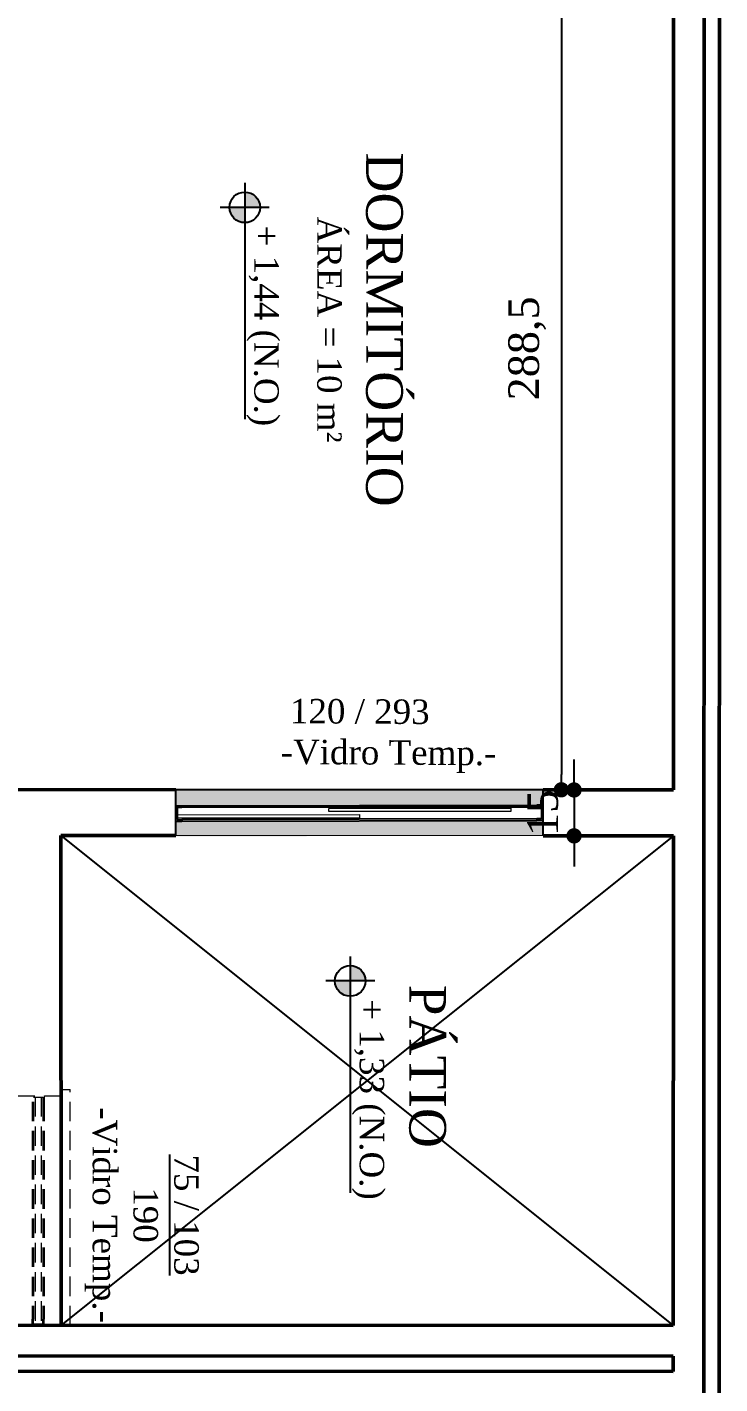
# Model space of a CAD drawing. Header units: centimetres. Extents: x -48696 to 156237, y -5617 to 29024.
# Drawn here: x -19855.4 to -19629.1, y 19754.2 to 20197.5 of the extents above; entities that cross this region are included whole.
import ezdxf

# ---------------------------------------------------------------- set-up
doc = ezdxf.new("R2010")
doc.units = ezdxf.units.CM
doc.linetypes.add('HIDDEN', pattern=[9.525, 6.35, -3.175])
doc.layers.add('A0 BV', color=7, linetype='Continuous', plot=False)
for name, color, linetype, lineweight in [('Hachura', 1, 'Continuous', 9), ('Parede Baixa', 5, 'Continuous', 50), ('Pisos Externos', 15, 'Continuous', 9), ('Portas - Janelas', 2, 'Continuous', 20), ('Projeção Viga', 1, 'HIDDEN', 9)]:
    doc.layers.add(name, color=color, linetype=linetype, lineweight=lineweight)
for name, color, linetype in [('Hachuria - Moveis', 1, 'Continuous'), ('Piso', 55, 'Continuous'), ('PN010', 1, 'Continuous'), ('Portas-Cotas', 2, 'Continuous'), ('Texto', 2, 'Continuous')]:
    doc.layers.add(name, color=color, linetype=linetype)
doc.styles.add('Valéria', font='romantic.ttf', dxfattribs={"height": 10})
doc.dimstyles.new('Cota - 50', dxfattribs={"dimtxt": 10, "dimasz": 5, "dimexe": 10, "dimexo": 20, "dimgap": 5, "dimtad": 1, "dimtxsty": 'Valéria', "dimblk": 'DOT', "dimcen": 0, "dimclrd": 12, "dimclre": 12, "dimclrt": 2, "dimazin": 2, "dimtfac": 1, "dimtix": 1, "dimtmove": 0, "dimatfit": 3, "dimldrblk": 'DOT', "dimfxl": 1, "dimarcsym": 0})

# ---------------------------------------------------------------- blocks, each defined once
blk = doc.blocks.new('_Dot')
at = {"color": 0, "linetype": 'ByBlock', "lineweight": -2}
blk.add_line((-0.5, 0), (-1, 0), dxfattribs=at)
at = {"color": 0, "linetype": 'ByBlock', "const_width": 0.5}
blk.add_lwpolyline([(-0.25, 0, 1), (0.25, 0, 1)], format="xyb", close=True, dxfattribs=at)
blk = doc.blocks.new('*D997')
at = {"color": 12, "lineweight": -2, "transparency": 16777216}
for p, q in [((-19676.73, 19953.24), (-19676.73, 19958.24)), ((-19664.26, 19948.24), (-19686.73, 19948.24)), ((-19676.73, 19948.24), (-19676.73, 19933.24)), ((-19664.27, 19933.24), (-19686.73, 19933.24)), ((-19676.73, 19928.24), (-19676.73, 19923.24))]:
    blk.add_line(p, q, dxfattribs=at)
at = {"layer": 'Defpoints', "color": 0, "transparency": 16777216}
for p in [(-19644.26, 19948.24), (-19676.73, 19933.24), (-19644.27, 19933.24)]:
    blk.add_point(p, dxfattribs=at)
at = {"color": 12, "lineweight": -2, "transparency": 16777216, "xscale": 5, "yscale": 5, "zscale": 5}
for p, rotation in [((-19676.73, 19948.24), 270), ((-19676.73, 19933.24), 90)]:
    blk.add_blockref('_Dot', p, dxfattribs=dict(at, rotation=rotation))
at = {"color": 2, "transparency": 16777216, "insert": (-19686.92, 19940.74), "char_height": 10, "attachment_point": 5, "rotation": 90, "style": 'Valéria'}
blk.add_mtext('15', dxfattribs=at)
blk = doc.blocks.new('*D1178')
at = {"layer": 'A0 BV', "color": 12, "lineweight": -2, "transparency": 16777216}
for p, q in [((-19664.18, 20236.79), (-19690.88, 20236.79)), ((-19680.88, 20231.79), (-19680.88, 19953.29)), ((-19664.35, 19948.29), (-19690.88, 19948.29))]:
    blk.add_line(p, q, dxfattribs=at)
at = {"layer": 'Defpoints', "color": 0, "transparency": 16777216}
for p in [(-19644.18, 20236.79), (-19680.88, 19948.29), (-19644.35, 19948.29)]:
    blk.add_point(p, dxfattribs=at)
at = {"layer": 'A0 BV', "color": 12, "lineweight": -2, "transparency": 16777216, "xscale": 5, "yscale": 5, "zscale": 5}
for p, rotation in [((-19680.88, 20236.79), 90), ((-19680.88, 19948.29), 270)]:
    blk.add_blockref('_Dot', p, dxfattribs=dict(at, rotation=rotation))
at = {"layer": 'A0 BV', "color": 2, "transparency": 16777216, "insert": (-19692.03, 20092.54), "char_height": 10, "attachment_point": 5, "rotation": 90, "style": 'Valéria'}
blk.add_mtext('288,5', dxfattribs=at)

msp = doc.modelspace()

# ---------------------------------------------------------------- hatches: boundary and pattern name
at = {"layer": 'Pisos Externos'}
h = msp.add_hatch(dxfattribs=at)
h.set_pattern_fill('AR-SAND', color=256, scale=0.05, angle=135.0885755)
h.set_pattern_definition([(172.5885755, (-83866.681, 13070.8571), (-1.67100301, -1.78949214), [0, -1.9304, 0, -2.159, 0, -2.06375]), (142.5885755, (-83866.681, 13070.857), (-4.12219834, -0.95142842), [0, -1.0414, 0, -1.7399, 0, -0.66675]), (102.5885755, (-83865.5747, 13069.7543), (-2.80597368, 2.78716461), [0, -0.635, 0, -2.286, 0, -2.9845]), (92.5885755, (-83865.5747, 13069.7543), (-3.49070464, 1.90601143), [0, -0.3175, 0, -1.4986, 0, -1.7145])])
h.paths.add_polyline_path([(-19686.87997, 19948.26071), (-19806.87983, 19948.0752), (-19806.8721, 19943.07521), (-19804.8721, 19943.0783), (-19688.87224, 19943.25763), (-19686.87224, 19943.26072)])
h.paths.add_polyline_path([(-19686.86451, 19938.26073), (-19688.86451, 19938.25763), (-19804.86437, 19938.07831), (-19806.86437, 19938.07521), (-19806.85664, 19933.07522), (-19686.85678, 19933.26073)])
at = {"layer": 'Portas - Janelas'}
h = msp.add_hatch(color=256, dxfattribs=at)
edge = h.paths.add_edge_path()
edge.add_arc((-19784.3092, 20138.63126), 5, 0, 90)
edge.add_line((-19784.3092, 20143.63126), (-19784.3092, 20138.63126))
edge.add_line((-19784.3092, 20138.63126), (-19779.3092, 20138.63126))
edge = h.paths.add_edge_path()
edge.add_arc((-19784.3092, 20138.63126), 5, 180, 270)
edge.add_line((-19784.3092, 20133.63126), (-19784.3092, 20138.63126))
edge.add_line((-19784.3092, 20138.63126), (-19789.3092, 20138.63126))
h = msp.add_hatch(color=256, dxfattribs=at)
edge = h.paths.add_edge_path()
edge.add_arc((-19749.87695, 19885.82658), 5, 0, 90)
edge.add_line((-19749.87695, 19890.82658), (-19749.87695, 19885.82658))
edge.add_line((-19749.87695, 19885.82658), (-19744.87695, 19885.82658))
edge = h.paths.add_edge_path()
edge.add_arc((-19749.87695, 19885.82658), 5, 180, 270)
edge.add_line((-19749.87695, 19880.82658), (-19749.87695, 19885.82658))
edge.add_line((-19749.87695, 19885.82658), (-19754.87695, 19885.82658))

# ---------------------------------------------------------------- linework, layer by layer
at = {"color": 5}
for p, q in [((-19806.85676, 19933.33072), (-19806.84801, 19948.33072)), ((-19686.85678, 19933.26073), (-19686.84803, 19948.26073))]:
    msp.add_line(p, q, dxfattribs=at)
at = {"layer": 'Hachura'}
for points in [[(-19806.36746, 19940.07598), (-19746.86753, 19940.16797), (-19746.86598, 19939.16797)], [(-19746.86598, 19939.16797), (-19806.36591, 19939.07599)], [(-19697.36914, 19941.24449), (-19756.86906, 19941.15251), (-19756.87061, 19942.15251), (-19697.37068, 19942.24449), (-19697.36914, 19941.24449)]]:
    msp.add_lwpolyline(points, dxfattribs=at)
at = {"layer": 'Hachuria - Moveis'}
for p, q in [((-19806.8721, 19943.07521), (-19804.8721, 19943.0783)), ((-19806.37132, 19942.57598), (-19804.87133, 19942.5783)), ((-19806.37132, 19942.57598), (-19806.36514, 19938.57599)), ((-19804.87133, 19942.5783), (-19804.8721, 19943.0783)), ((-19686.87224, 19943.26072), (-19688.87224, 19943.25763)), ((-19688.87146, 19942.75763), (-19688.87224, 19943.25763)), ((-19687.37147, 19942.75995), (-19688.87146, 19942.75763)), ((-19687.37147, 19942.75995), (-19687.36528, 19938.75995)), ((-19806.86437, 19938.07521), (-19804.86437, 19938.07831)), ((-19806.36514, 19938.57599), (-19804.86514, 19938.57831)), ((-19804.86514, 19938.57831), (-19804.86437, 19938.07831)), ((-19687.36528, 19938.75995), (-19688.86528, 19938.75763)), ((-19688.86528, 19938.75763), (-19688.86451, 19938.25763)), ((-19686.86451, 19938.26073), (-19688.86451, 19938.25763))]:
    msp.add_line(p, q, dxfattribs=at)
for centre in [(-19784.3092, 20138.63126), (-19749.87695, 19885.82658)]:
    msp.add_circle(centre, 5, dxfattribs=at)
at = {"layer": 'Parede Baixa'}
for p, q in [((-19634.09207, 20540.31073), (-19634.44763, 19317.57078)), ((-19629.09207, 20540.31073), (-19629.44626, 19322.26807)), ((-19644.17848, 20236.79203), (-19644.26239, 19948.23589)), ((-19988.43031, 19948.43663), (-19806.84801, 19948.33072)), ((-19686.84803, 19948.26073), (-19644.26239, 19948.23589)), ((-19844.4468, 19933.3735), (-19844.31766, 19773.32338)), ((-19844.44678, 19933.35265), (-19806.85676, 19933.33072)), ((-19686.85678, 19933.26073), (-19644.26675, 19933.23589)), ((-19644.26675, 19933.23589), (-19644.31329, 19773.20673)), ((-20109.54009, 19773.47807), (-19644.31329, 19773.20673)), ((-20613.91882, 19763.77225), (-19644.3162, 19763.20673)), ((-19644.3162, 19763.20673), (-19644.31765, 19758.20673)), ((-20613.91779, 19758.77225), (-19644.31765, 19758.20673))]:
    msp.add_line(p, q, dxfattribs=at)
at = {"layer": 'Piso'}
for p, q in [((-19804.8721, 19943.0783), (-19688.87224, 19943.25763)), ((-19804.87133, 19942.5783), (-19688.87146, 19942.75763)), ((-19688.86528, 19938.75763), (-19804.86514, 19938.57831)), ((-19804.86437, 19938.07831), (-19688.86451, 19938.25763)), ((-19844.44678, 19933.35265), (-19644.31329, 19773.20673)), ((-19644.26675, 19933.23589), (-19844.31768, 19773.33213))]:
    msp.add_line(p, q, dxfattribs=at)
at = {"layer": 'PN010'}
for p, q in [((-19784.3092, 20146.63126), (-19784.3092, 20069.4015)), ((-19776.3092, 20138.63126), (-19792.3092, 20138.63126)), ((-19686.84803, 19948.26073), (-19806.84801, 19948.33072)), ((-19749.87695, 19893.82658), (-19749.87695, 19816.59682)), ((-19741.87695, 19885.82658), (-19757.87695, 19885.82658))]:
    msp.add_line(p, q, dxfattribs=at)
at = {"layer": 'Portas - Janelas'}
msp.add_line((-19686.85678, 19933.26073), (-19806.85676, 19933.33072), dxfattribs=at)
at = {"layer": 'Projeção Viga'}
for p, q in [((-19844.31768, 19850.33213), (-19841.31768, 19850.33213)), ((-19841.31768, 19773.33213), (-19841.31768, 19850.33213)), ((-19859.31768, 19848.33213), (-19844.31768, 19848.33213)), ((-19853.81768, 19846.33213), (-19853.81768, 19775.33213)), ((-19853.31768, 19847.83213), (-19850.31768, 19847.83213)), ((-19853.31768, 19846.33213), (-19853.31768, 19775.33213)), ((-19852.81768, 19847.83213), (-19852.81768, 19773.83213)), ((-19850.81768, 19847.83213), (-19850.81768, 19773.83213)), ((-19850.31768, 19847.83213), (-19850.31768, 19846.33213)), ((-19850.31768, 19846.33213), (-19849.81768, 19846.33213)), ((-19850.31768, 19846.33213), (-19850.31768, 19775.33213)), ((-19849.81768, 19848.33213), (-19849.81768, 19846.33213)), ((-19849.81768, 19846.33213), (-19849.81768, 19775.33213)), ((-19853.81768, 19773.33213), (-19853.81768, 19775.33213)), ((-19853.31768, 19775.33213), (-19853.81768, 19775.33213)), ((-19853.31768, 19773.83213), (-19853.31768, 19775.33213)), ((-19850.31768, 19773.83213), (-19850.31768, 19775.33213)), ((-19850.31768, 19775.33213), (-19849.81768, 19775.33213)), ((-19849.81768, 19773.33213), (-19849.81768, 19775.33213)), ((-19859.31768, 19773.33213), (-19844.31768, 19773.33213)), ((-19853.31768, 19773.83213), (-19850.31768, 19773.83213))]:
    msp.add_line(p, q, dxfattribs=at)

# ---------------------------------------------------------------- texts
at = {"layer": 'Portas-Cotas', "style": 'Valéria'}
for s, insert, char_height, attachment_point, rotation in [('DORMITÓRIO\\P{\\H0.6667x;ÁREA = 10 m²}', (-19732.65045, 20098.68261), 12, 2, 270), ('\\pxi-2.3669;120 / 293\\P\\pi0;-Vidro Temp.-', (-19737.31267, 19965.8842), 8, 5, 359.6856787)]:
    msp.add_mtext(s, dxfattribs=dict(at, insert=insert, char_height=char_height, attachment_point=attachment_point, rotation=rotation))
at = {"layer": 'Portas-Cotas', "insert": (-19718.54621, 19857.94165), "char_height": 12, "width": 112.4201183, "attachment_point": 2, "rotation": 270, "style": 'Valéria'}
msp.add_mtext('PÁTIO', dxfattribs=at)
at = {"layer": 'Portas-Cotas', "insert": (-19799.34081, 19884.32629), "char_height": 8, "attachment_point": 1, "rotation": 270, "style": 'Valéria'}
msp.add_mtext_dynamic_manual_height_columns('\\pxqc;{\\L75 / 103\\P}190\\P-Vidro Temp.-', width=150, gutter_width=50, heights=[0], dxfattribs=at)
at = {"layer": 'Texto', "char_height": 8, "attachment_point": 1, "rotation": 270, "style": 'Valéria'}
for s, insert in [('+ 1,44 (N.O.)', (-19773.20269, 20132.66778)), ('+ 1,33 (N.O.)', (-19738.77044, 19879.86309))]:
    msp.add_mtext(s, dxfattribs=dict(at, insert=insert))

# ---------------------------------------------------------------- dimensions: what is measured, and where the dimension line sits
dim = msp.add_linear_dim(base=(-19676.73257, 19933.23589), p1=(-19644.26239, 19948.23589), p2=(-19644.27114, 19933.23589), angle=270, dimstyle='Cota - 50')
dim.commit()
dim.dimension.update_dxf_attribs({"geometry": '*D997', "text_midpoint": (-19686.92487, 19940.73589)})
at = {"layer": 'A0 BV'}
dim = msp.add_linear_dim(base=(-19680.88282, 19948.29208), p1=(-19644.17848, 20236.79203), p2=(-19644.34675, 19948.29208), angle=270, dimstyle='Cota - 50', dxfattribs=at)
dim.commit()
dim.dimension.update_dxf_attribs({"geometry": '*D1178', "text_midpoint": (-19692.02927, 20092.54206)})

doc.saveas('drawing.dxf')
